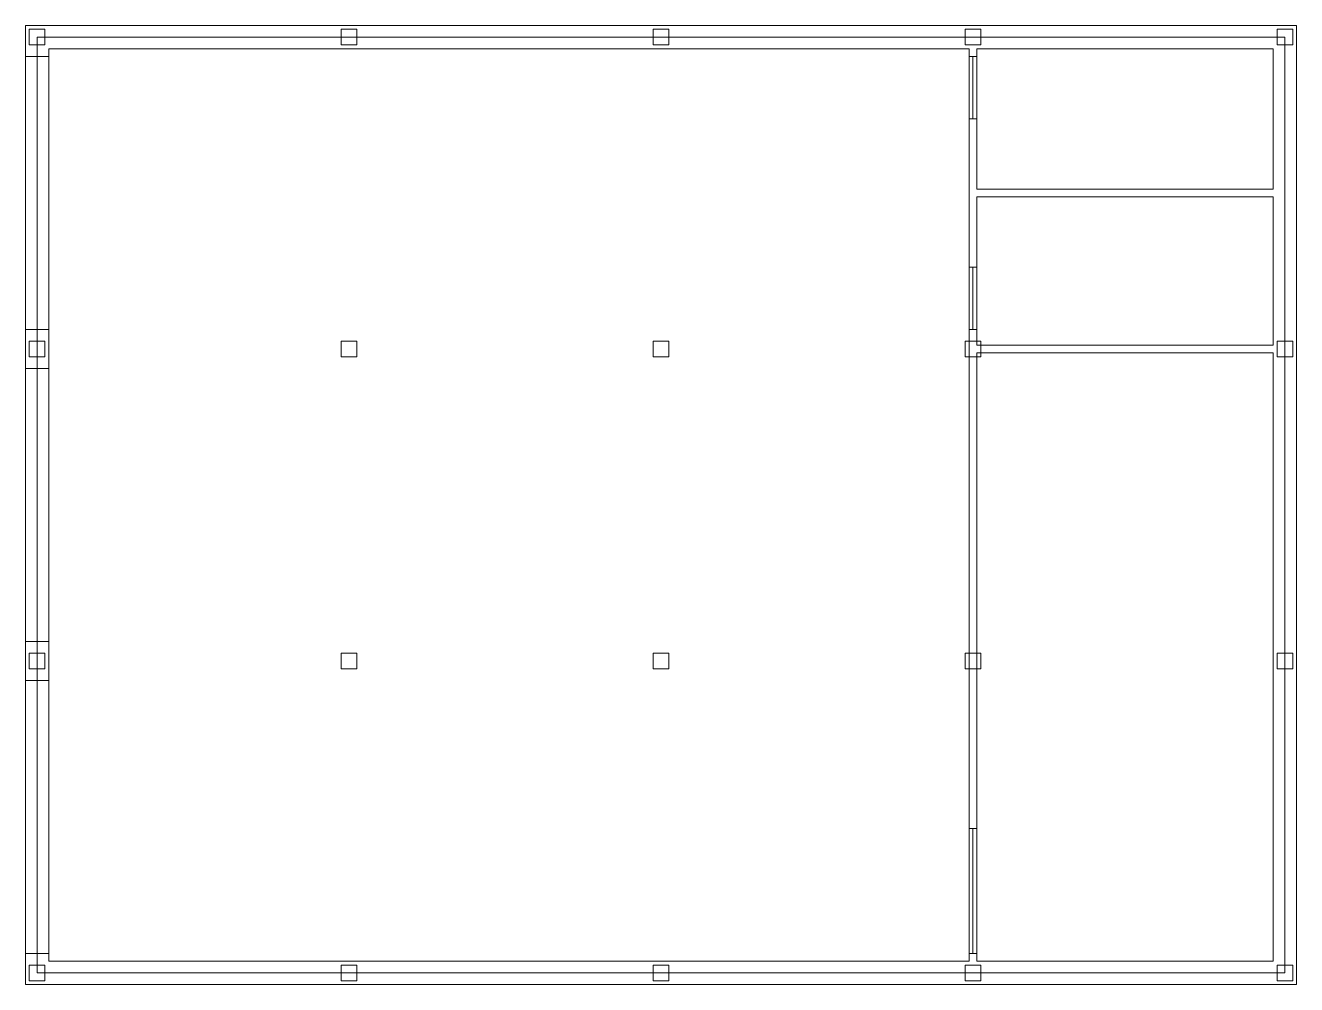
# Model space of a CAD drawing. Header units: millimetres. Extents: x -0.2 to 16.1, y -0.2 to 12.2.
import ezdxf

# ---------------------------------------------------------------- set-up
doc = ezdxf.new("R2010")
doc.units = ezdxf.units.MM
for name, color, linetype, lineweight in [('COLUMN', 41, 'Continuous', 9), ('DOOR', 32, 'Continuous', 15), ('EXTERNAL_WALL', 8, 'Continuous', 0), ('PARTITION', 8, 'Continuous', 0), ('SCREED', 65, 'Continuous', 0), ('WINDOW', 150, 'Continuous', 15)]:
    doc.layers.add(name, color=color, linetype=linetype, lineweight=lineweight)

msp = doc.modelspace()

# ---------------------------------------------------------------- linework, layer by layer
at = {"layer": 'COLUMN', "color": 36, "lineweight": 0, "true_color": 0x874e01}
for points in [[(-0.1, 11.9), (0.1, 11.9), (0.1, 12.1), (-0.1, 12.1), (-0.1, 11.9)], [(3.9, 11.9), (4.1, 11.9), (4.1, 12.1), (3.9, 12.1), (3.9, 11.9)], [(7.9, 11.9), (8.1, 11.9), (8.1, 12.1), (7.9, 12.1), (7.9, 11.9)], [(11.9, 11.9), (12.1, 11.9), (12.1, 12.1), (11.9, 12.1), (11.9, 11.9)], [(15.9, 11.9), (16.1, 11.9), (16.1, 12.1), (15.9, 12.1), (15.9, 11.9)], [(-0.1, 7.9), (0.1, 7.9), (0.1, 8.1), (-0.1, 8.1), (-0.1, 7.9)], [(3.9, 7.9), (4.1, 7.9), (4.1, 8.1), (3.9, 8.1), (3.9, 7.9)], [(7.9, 7.9), (8.1, 7.9), (8.1, 8.1), (7.9, 8.1), (7.9, 7.9)], [(11.9, 7.9), (12.1, 7.9), (12.1, 8.1), (11.9, 8.1), (11.9, 7.9)], [(15.9, 7.9), (16.1, 7.9), (16.1, 8.1), (15.9, 8.1), (15.9, 7.9)], [(-0.1, 3.9), (0.1, 3.9), (0.1, 4.1), (-0.1, 4.1), (-0.1, 3.9)], [(3.9, 3.9), (4.1, 3.9), (4.1, 4.1), (3.9, 4.1), (3.9, 3.9)], [(7.9, 3.9), (8.1, 3.9), (8.1, 4.1), (7.9, 4.1), (7.9, 3.9)], [(11.9, 3.9), (12.1, 3.9), (12.1, 4.1), (11.9, 4.1), (11.9, 3.9)], [(15.9, 3.9), (16.1, 3.9), (16.1, 4.1), (15.9, 4.1), (15.9, 3.9)], [(-0.1, -0.1), (0.1, -0.1), (0.1, 0.1), (-0.1, 0.1), (-0.1, -0.1)], [(3.9, -0.1), (4.1, -0.1), (4.1, 0.1), (3.9, 0.1), (3.9, -0.1)], [(7.9, -0.1), (8.1, -0.1), (8.1, 0.1), (7.9, 0.1), (7.9, -0.1)], [(11.9, -0.1), (12.1, -0.1), (12.1, 0.1), (11.9, 0.1), (11.9, -0.1)], [(15.9, -0.1), (16.1, -0.1), (16.1, 0.1), (15.9, 0.1), (15.9, -0.1)]]:
    msp.add_lwpolyline(points, close=True, dxfattribs=at)
at = {"layer": 'DOOR', "color": 36, "lineweight": 0, "true_color": 0x874e01}
for p, q in [((-0.15, 11.75), (0.15, 11.75)), ((12.05, 11.75), (11.95, 11.75)), ((12.05, 10.95), (11.95, 10.95)), ((12.05, 9.05), (11.95, 9.05)), ((-0.15, 8.25), (0.15, 8.25)), ((12.05, 8.25), (11.95, 8.25)), ((12.05, 1.85), (11.95, 1.85)), ((12.05, 0.25), (11.95, 0.25))]:
    msp.add_line(p, q, dxfattribs=at)
for points in [[(0, 8.25), (0, 11.75)], [(12, 11.75), (12, 10.95)], [(12, 9.05), (12, 8.25)], [(12, 1.85), (12, 0.25)]]:
    msp.add_lwpolyline(points, dxfattribs=at)
at = {"layer": 'EXTERNAL_WALL', "color": 36, "true_color": 0x874e01}
for p, q in [((12, 12.15), (-0.15, 12.15)), ((-0.15, 12.15), (-0.15, 11.85)), ((16.15, 12.15), (12, 12.15)), ((16.15, 12.15), (16.15, 11.85)), ((-0.15, 11.85), (-0.15, 0.15)), ((11.95, 11.85), (0.15, 11.85)), ((0.15, 11.85), (0.15, 0.15)), ((15.85, 11.85), (12.05, 11.85)), ((15.85, 10.05), (15.85, 11.85)), ((16.15, 10), (16.15, 11.85)), ((15.85, 8.05), (15.85, 9.95)), ((16.15, 8), (16.15, 10)), ((16.15, 0.15), (16.15, 8)), ((15.85, 0.15), (15.85, 7.95)), ((-0.15, -0.15), (-0.15, 0.15)), ((0.15, 0.15), (11.95, 0.15)), ((12.05, 0.15), (15.85, 0.15)), ((16.15, -0.15), (16.15, 0.15)), ((-0.15, -0.15), (12, -0.15)), ((12, -0.15), (16.15, -0.15))]:
    msp.add_line(p, q, dxfattribs=at)
at = {"layer": 'PARTITION', "color": 36, "true_color": 0x874e01}
for p, q in [((11.95, 9.95), (11.95, 11.85)), ((12.05, 10.05), (12.05, 11.85)), ((11.95, 7.95), (11.95, 9.95)), ((15.85, 10.05), (12.05, 10.05)), ((12.05, 8.05), (12.05, 9.95)), ((15.85, 9.95), (12.05, 9.95)), ((15.85, 8.05), (12.05, 8.05)), ((11.95, 0.15), (11.95, 7.95)), ((12.05, 0.15), (12.05, 7.95)), ((15.85, 7.95), (12.05, 7.95))]:
    msp.add_line(p, q, dxfattribs=at)
at = {"layer": 'SCREED', "color": 36, "true_color": 0x874e01}
msp.add_lwpolyline([(0, 0), (16, 0), (16, 12), (0, 12), (0, 0)], close=True, dxfattribs=at)
at = {"layer": 'WINDOW', "color": 36, "lineweight": 0, "true_color": 0x874e01}
for p, q in [((-0.15, 7.75), (0.15, 7.75)), ((-0.15, 4.25), (0.15, 4.25)), ((-0.15, 3.75), (0.15, 3.75)), ((-0.15, 0.25), (0.15, 0.25))]:
    msp.add_line(p, q, dxfattribs=at)
for points in [[(0, 4.25), (0, 7.75)], [(0, 0.25), (0, 3.75)]]:
    msp.add_lwpolyline(points, dxfattribs=at)

doc.saveas('drawing.dxf')
